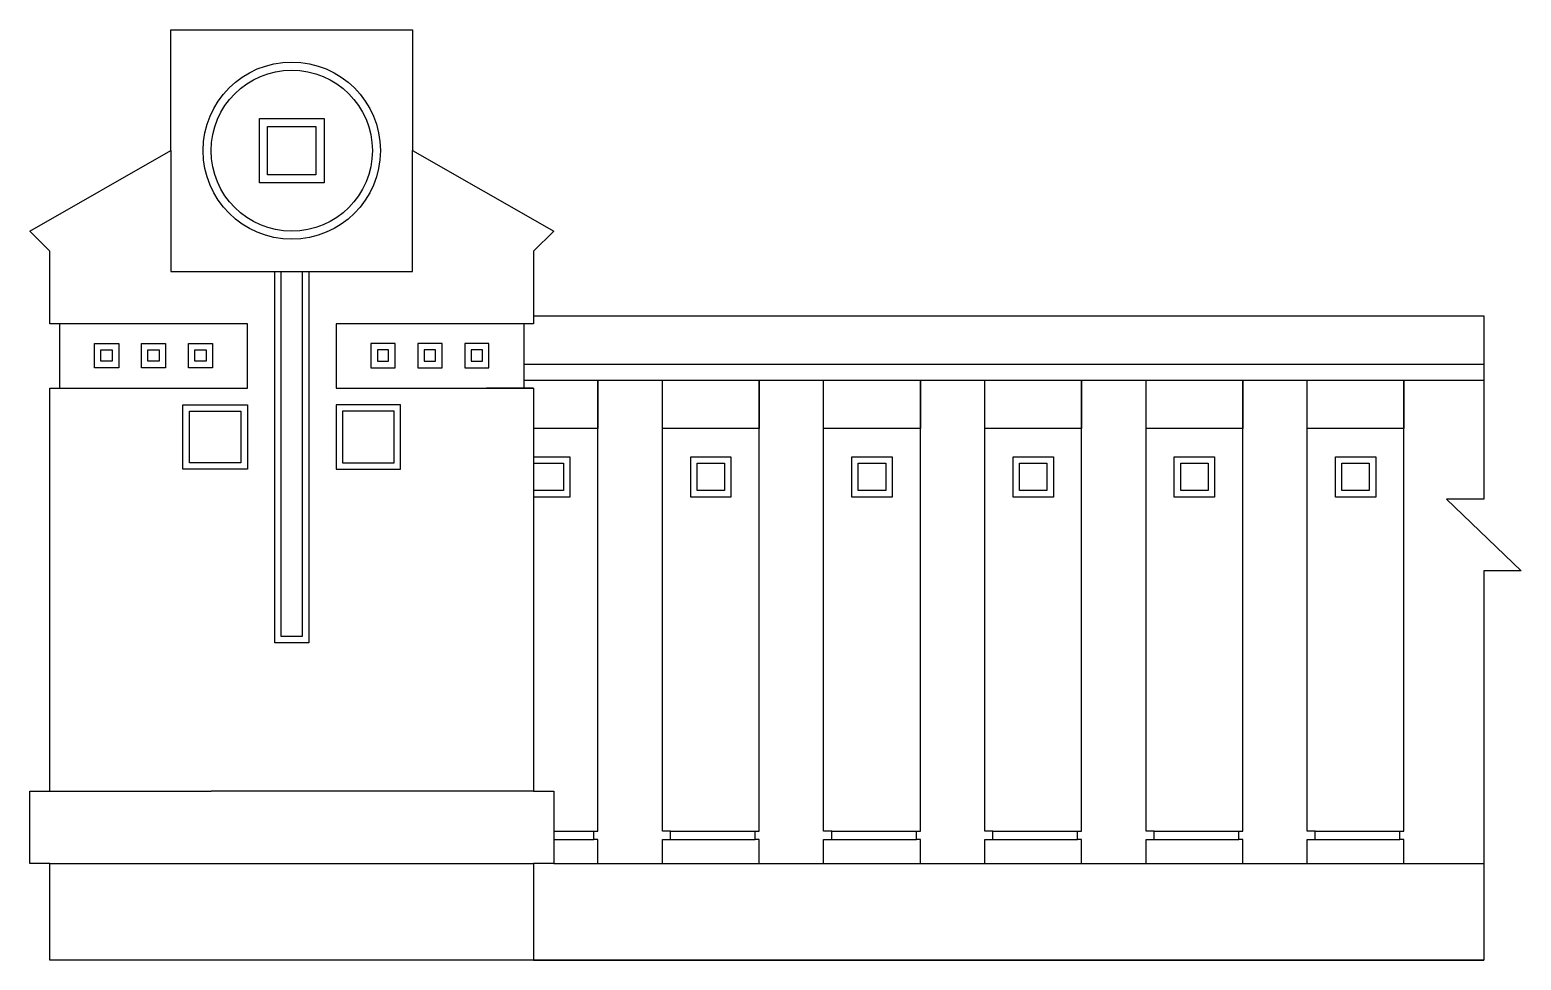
# Model space of a CAD drawing. Header units: metres. Extents: x 410 to 2261, y 1543 to 2698.
import ezdxf

# ---------------------------------------------------------------- set-up
doc = ezdxf.new("R2010")
doc.units = ezdxf.units.M
for name, color, linetype in [('2', 2, 'Continuous'), ('3', 3, 'Continuous'), ('4', 4, 'Continuous'), ('7', 7, 'Continuous')]:
    doc.layers.add(name, color=color, linetype=linetype)

msp = doc.modelspace()

# ---------------------------------------------------------------- linework, layer by layer
at = {"layer": '2'}
msp.add_line((2214.54, 1543.05), (435.35, 1543.05), dxfattribs=at)
at = {"layer": '3'}
for p, q in [((447.35, 2333.05), (447.35, 2253.05)), ((1023.35, 2333.05), (1023.35, 2253.05)), ((1023.35, 2283.05), (2214.54, 2283.05)), ((1060.35, 1703.05), (1110.35, 1703.05)), ((1205.35, 1703.05), (1310.35, 1703.05)), ((1405.35, 1703.05), (1510.35, 1703.05)), ((1605.35, 1703.05), (1710.35, 1703.05)), ((1805.35, 1703.05), (1910.35, 1703.05)), ((2005.35, 1703.05), (2110.35, 1703.05)), ((1060.35, 1693.05), (1110.35, 1693.05)), ((1205.35, 1693.05), (1310.35, 1693.05)), ((1405.35, 1693.05), (1510.35, 1693.05)), ((1605.35, 1693.05), (1710.35, 1693.05)), ((1805.35, 1693.05), (1910.35, 1693.05)), ((2005.35, 1693.05), (2110.35, 1693.05))]:
    msp.add_line(p, q, dxfattribs=at)
for points in [[(695.38, 2588.02), (775.38, 2588.02), (775.38, 2508.02), (695.38, 2508.02)], [(512.6, 2286.62), (498.6, 2286.62), (498.6, 2300.62), (512.6, 2300.62)], [(570.85, 2286.62), (556.85, 2286.62), (556.85, 2300.62), (570.85, 2300.62)], [(629.1, 2286.62), (615.1, 2286.62), (615.1, 2300.62), (629.1, 2300.62)], [(841.6, 2286.62), (855.6, 2286.62), (855.6, 2300.62), (841.6, 2300.62)], [(899.85, 2286.62), (913.85, 2286.62), (913.85, 2300.62), (899.85, 2300.62)], [(958.1, 2286.62), (972.1, 2286.62), (972.1, 2300.62), (958.1, 2300.62)], [(672.36, 2224.63), (672.36, 2160.63), (608.36, 2160.63), (608.36, 2224.63)], [(798.35, 2224.63), (798.35, 2160.63), (862.35, 2160.63), (862.35, 2224.63)], [(1230.35, 2168.06), (1280.35, 2168.06), (1280.35, 2118.06), (1230.35, 2118.06)], [(1430.35, 2168.06), (1480.35, 2168.06), (1480.35, 2118.06), (1430.35, 2118.06)], [(1630.35, 2168.06), (1680.35, 2168.06), (1680.35, 2118.06), (1630.35, 2118.06)], [(1830.35, 2168.06), (1880.35, 2168.06), (1880.35, 2118.06), (1830.35, 2118.06)], [(2030.35, 2168.06), (2080.35, 2168.06), (2080.35, 2118.06), (2030.35, 2118.06)]]:
    msp.add_lwpolyline(points, close=True, dxfattribs=at)
for points in [[(748.35, 2398.05), (748.35, 1945.05), (722.35, 1945.05), (722.35, 2398.05)], [(2214.54, 2343.05), (2214.54, 2115.33), (2168.23, 2115.33), (2260.85, 2026.22), (2214.54, 2026.22), (2214.54, 1543.05)], [(1035.35, 2168.06), (1080.35, 2168.06), (1080.35, 2118.06), (1035.35, 2118.06)]]:
    msp.add_lwpolyline(points, dxfattribs=at)
msp.add_circle((735.35, 2548.05), 110, dxfattribs=at)
at = {"layer": '4'}
for p, q in [((1035.35, 2343.05), (2214.54, 2343.05)), ((1023.35, 2263.05), (2214.54, 2263.05)), ((1035.35, 2253.05), (977.06, 2253.05)), ((1060.35, 1663.05), (2214.54, 1663.05)), ((1035.35, 1543.05), (2214.54, 1543.05))]:
    msp.add_line(p, q, dxfattribs=at)
for points in [[(537.87, 1543.05), (435.35, 1543.05), (435.35, 1663.05), (410.35, 1663.05), (410.35, 1753.05), (435.35, 1753.05), (435.35, 2253.05), (680.36, 2253.05), (680.35, 2333.05), (435.35, 2333.05), (435.35, 2423.05), (410.35, 2448.05), (585.35, 2548.05), (585.35, 2548.05), (585.35, 2548.05), (585.35, 2698.05), (885.35, 2698.05), (885.35, 2548.05), (885.35, 2548.05), (885.35, 2548.05), (1060.35, 2448.05), (1035.35, 2423.05), (1035.35, 2333.05), (790.35, 2333.05), (790.35, 2253.05), (1035.35, 2253.05), (1035.35, 1753.05), (1060.35, 1753.05), (1060.35, 1663.05), (1035.35, 1663.05), (1035.35, 1543.05)], [(1195.35, 2263.05), (1315.35, 2263.05), (1315.35, 2203.05), (1195.35, 2203.05)], [(1315.35, 2263.05), (1315.35, 2203.05), (1195.35, 2203.01), (1195.35, 2263.05)], [(1515.35, 2263.05), (1515.35, 2203.05), (1395.35, 2203.01), (1395.35, 2263.05)], [(1395.35, 2263.05), (1515.35, 2263.05), (1515.35, 2203.05), (1395.35, 2203.05)], [(1595.35, 2263.05), (1715.35, 2263.05), (1715.35, 2203.05), (1595.35, 2203.05)], [(1715.35, 2263.05), (1715.35, 2203.05), (1595.35, 2203.01), (1595.35, 2263.05)], [(1795.35, 2263.05), (1915.35, 2263.05), (1915.35, 2203.05), (1795.35, 2203.05)], [(1915.35, 2263.05), (1915.35, 2203.05), (1795.35, 2203.01), (1795.35, 2263.05)], [(1995.35, 2263.05), (2115.35, 2263.05), (2115.35, 2203.05), (1995.35, 2203.05)], [(2115.35, 2263.05), (2115.35, 2203.05), (1995.35, 2203.01), (1995.35, 2263.05)]]:
    msp.add_lwpolyline(points, close=True, dxfattribs=at)
for points in [[(585.35, 2548.05), (585.35, 2398.05), (885.35, 2398.05), (885.35, 2548.05)], [(1023.35, 2263.05), (1115.35, 2263.05), (1115.35, 2203.05), (1035.35, 2203.05)], [(1023.35, 2263.05), (1115.35, 2263.05), (1115.35, 2203.05), (1035.35, 2203.03)]]:
    msp.add_lwpolyline(points, dxfattribs=at)
at = {"layer": '7'}
for p, q in [((435.35, 1753.05), (635.35, 1753.05)), ((1035.35, 1753.05), (635.35, 1753.05)), ((435.35, 1663.05), (1035.35, 1663.05))]:
    msp.add_line(p, q, dxfattribs=at)
for points in [[(705.38, 2578.02), (765.38, 2578.02), (765.38, 2518.02), (705.38, 2518.02)], [(520.6, 2278.62), (490.6, 2278.62), (490.6, 2308.62), (520.6, 2308.62)], [(578.85, 2278.62), (548.85, 2278.62), (548.85, 2308.62), (578.85, 2308.62)], [(637.1, 2278.62), (607.1, 2278.62), (607.1, 2308.62), (637.1, 2308.62)], [(833.6, 2278.62), (863.6, 2278.62), (863.6, 2308.62), (833.6, 2308.62)], [(891.85, 2278.62), (921.85, 2278.62), (921.85, 2308.62), (891.85, 2308.62)], [(950.1, 2278.62), (980.1, 2278.62), (980.1, 2308.62), (950.1, 2308.62)], [(680.36, 2232.63), (680.36, 2152.63), (600.36, 2152.63), (600.36, 2232.63)], [(790.35, 2232.63), (790.35, 2152.63), (870.35, 2152.63), (870.35, 2232.63)], [(1238.35, 2160.06), (1272.35, 2160.06), (1272.35, 2126.06), (1238.35, 2126.06)], [(1438.35, 2160.06), (1472.35, 2160.06), (1472.35, 2126.06), (1438.35, 2126.06)], [(1638.35, 2160.06), (1672.35, 2160.06), (1672.35, 2126.06), (1638.35, 2126.06)], [(1838.35, 2160.06), (1872.35, 2160.06), (1872.35, 2126.06), (1838.35, 2126.06)], [(2038.35, 2160.06), (2072.35, 2160.06), (2072.35, 2126.06), (2038.35, 2126.06)]]:
    msp.add_lwpolyline(points, close=True, dxfattribs=at)
for points in [[(756.35, 2398.05), (756.35, 1937.05), (714.35, 1937.05), (714.35, 2398.05)], [(1115.35, 1663.05), (1115.35, 1693.05), (1110.35, 1693.05), (1110.35, 1703.05), (1115.35, 1703.05), (1115.35, 2263.05)], [(1195.35, 1663.05), (1195.35, 1693.05), (1205.35, 1693.05), (1205.35, 1703.05), (1195.35, 1703.05), (1195.35, 2263.05)], [(1315.35, 1663.05), (1315.35, 1693.05), (1310.35, 1693.05), (1310.35, 1703.05), (1315.35, 1703.05), (1315.35, 2263.05)], [(1395.35, 1663.05), (1395.35, 1693.05), (1405.35, 1693.05), (1405.35, 1703.05), (1395.35, 1703.05), (1395.35, 2263.05)], [(1515.35, 1663.05), (1515.35, 1693.05), (1510.35, 1693.05), (1510.35, 1703.05), (1515.35, 1703.05), (1515.35, 2263.05)], [(1595.35, 1663.05), (1595.35, 1693.05), (1605.35, 1693.05), (1605.35, 1703.05), (1595.35, 1703.05), (1595.35, 2263.05)], [(1715.35, 1663.05), (1715.35, 1693.05), (1710.35, 1693.05), (1710.35, 1703.05), (1715.35, 1703.05), (1715.35, 2263.05)], [(1795.35, 1663.05), (1795.35, 1693.05), (1805.35, 1693.05), (1805.35, 1703.05), (1795.35, 1703.05), (1795.35, 2263.05)], [(1915.35, 1663.05), (1915.35, 1693.05), (1910.35, 1693.05), (1910.35, 1703.05), (1915.35, 1703.05), (1915.35, 2263.05)], [(1995.35, 1663.05), (1995.35, 1693.05), (2005.35, 1693.05), (2005.35, 1703.05), (1995.35, 1703.05), (1995.35, 2263.05)], [(2115.35, 1663.05), (2115.35, 1693.05), (2110.35, 1693.05), (2110.35, 1703.05), (2115.35, 1703.05), (2115.35, 2263.05)], [(1035.35, 2160.06), (1072.35, 2160.06), (1072.35, 2126.06), (1035.35, 2126.06)]]:
    msp.add_lwpolyline(points, dxfattribs=at)
msp.add_circle((735.35, 2548.05), 100, dxfattribs=at)

doc.saveas('drawing.dxf')
